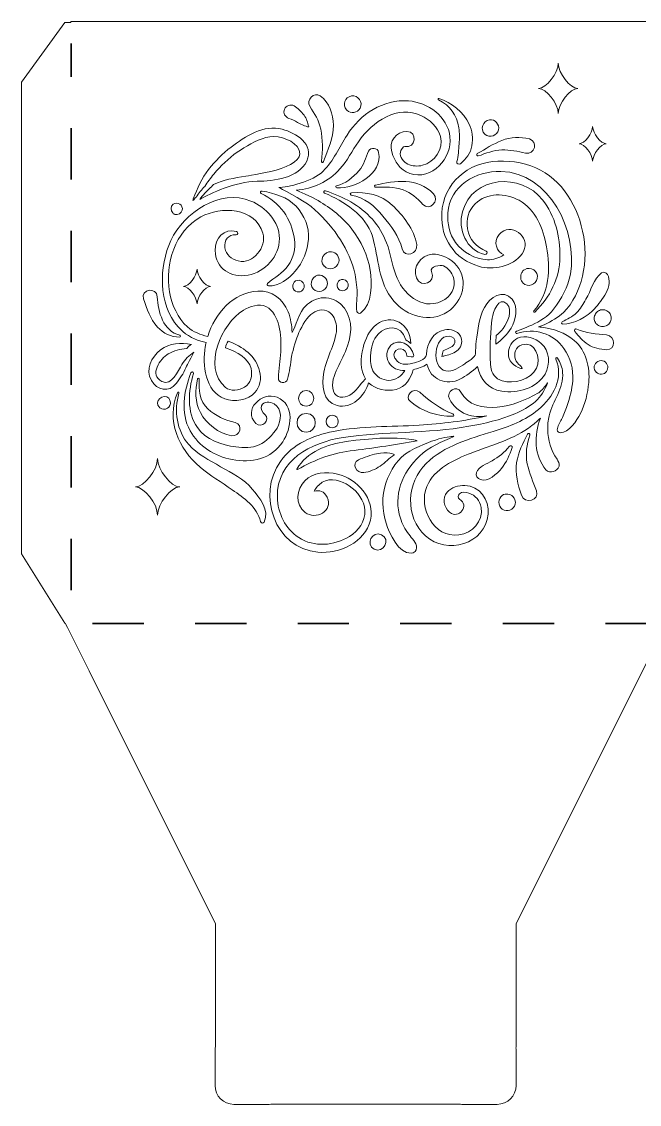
# Model space of a CAD drawing. Extents: x 5 to 989, y -719 to -284.
# Drawn here: x 5 to 253.4, y -718.9 to -283.7 of the extents above; entities that cross this region are included whole.
import ezdxf

# ---------------------------------------------------------------- set-up
doc = ezdxf.new("R2010")
doc.units = 0
doc.header["$MEASUREMENT"] = 0
doc.linetypes.add('AI-Linetype-3', pattern=[41.240002, 20.620001, -20.620001])
doc.linetypes.add('AI-Linetype-4', pattern=[41.240002, 20.620001, -20.620001])
doc.layers.add('Layer 1', color=7, linetype='Continuous')

# ---------------------------------------------------------------- blocks, each defined once
blk = doc.blocks.new('block 2')
at = {"layer": 'Layer 1', "lineweight": 0}
for points, knots in [([(512.96, -283.73), (512.96, -283.73), (262.96, -283.73), (262.96, -283.73), (262.96, -283.73), (256.65, -283.73), (256.65, -283.73), (256.65, -283.73), (24.77, -283.73), (24.77, -283.73), (24.77, -283.73), (24.77, -284.11), (24.77, -284.11), (24.77, -284.11), (23.41, -284.11), (23.41, -284.11), (23.41, -284.11), (22.41, -284.11), (22.41, -284.11), (22.41, -284.11), (5, -308.1), (5, -308.1), (5, -308.1), (5, -497.57), (5, -497.57), (5, -497.57), (22.41, -525.5), (22.41, -525.5), (22.41, -525.5), (22.55, -525.5), (22.55, -525.5), (22.55, -525.5), (23.41, -527.22), (23.41, -527.22), (23.41, -527.22), (32.09, -544.58), (32.09, -544.58), (32.09, -544.58), (82.99, -646.36), (82.99, -646.36), (82.99, -646.36), (82.99, -694.64), (82.99, -694.64), (82.99, -694.85), (83, -695.05), (83, -695.26), (82.86, -695.84), (82.78, -696.44), (82.78, -697.07), (82.78, -697.07), (82.78, -711.27), (82.78, -711.27), (82.78, -715.47), (86.18, -718.87), (90.38, -718.87), (90.38, -718.87), (104.58, -718.87), (104.58, -718.87), (105, -718.87), (105.4, -718.83), (105.8, -718.76), (106.25, -718.79), (106.7, -718.8), (107.16, -718.8), (107.16, -718.8), (179.67, -718.8), (179.67, -718.8), (180.08, -718.8), (180.48, -718.79), (180.88, -718.77), (181.26, -718.83), (181.64, -718.87), (182.03, -718.87), (182.03, -718.87), (196.23, -718.87), (196.23, -718.87), (200.43, -718.87), (203.84, -715.47), (203.84, -711.27), (203.84, -711.27), (203.84, -697.07), (203.84, -697.07), (203.84, -696.78), (203.82, -696.49), (203.78, -696.21), (203.82, -695.71), (203.84, -695.2), (203.84, -694.7), (203.84, -694.7), (203.84, -646.36), (203.84, -646.36), (203.84, -646.36), (254.72, -544.58), (254.72, -544.58), (254.72, -544.58), (256.65, -540.7), (256.65, -540.7), (256.65, -540.7), (264.28, -525.45), (264.28, -525.45), (264.28, -525.45), (264.28, -646.36), (264.28, -646.36), (264.28, -646.36), (360.97, -646.36), (360.98, -646.36), (361.25, -646.36), (361.52, -646.35), (361.78, -646.34), (362.27, -646.44), (362.78, -646.49), (363.3, -646.49), (363.3, -646.49), (377.5, -646.49), (377.5, -646.49), (381.7, -646.49), (385.1, -643.09), (385.1, -638.88), (385.1, -638.88), (385.1, -624.69), (385.1, -624.69), (385.1, -624.36), (385.08, -624.04), (385.04, -623.73), (385.07, -623.2), (385.09, -622.67), (385.09, -622.13), (385.09, -622.13), (385.09, -585.88), (385.09, -585.88), (385.09, -585.88), (505.63, -525.61), (505.63, -525.61), (505.63, -525.61), (505.63, -718.8), (505.63, -718.8), (505.63, -718.8), (541.89, -718.8), (541.89, -718.8), (542.79, -718.81), (543.68, -718.75), (544.56, -718.66), (544.56, -718.66), (558.34, -718.66), (558.34, -718.66), (562.54, -718.66), (565.95, -715.25), (565.95, -711.05), (565.95, -711.05), (565.95, -697.37), (565.95, -697.37), (566.05, -696.49), (566.1, -695.6), (566.11, -694.7), (566.11, -694.7), (566.11, -646.36), (566.11, -646.36), (566.11, -646.36), (686.96, -646.36), (686.96, -646.36), (686.96, -646.36), (686.96, -694.64), (686.96, -694.64), (686.96, -694.84), (686.97, -695.03), (686.97, -695.23), (686.86, -695.76), (686.79, -696.3), (686.79, -696.86), (686.79, -696.86), (686.79, -711.05), (686.79, -711.05), (686.79, -715.25), (690.2, -718.66), (694.4, -718.66), (694.4, -718.66), (708.49, -718.66), (708.49, -718.66), (709.36, -718.75), (710.23, -718.8), (711.12, -718.8), (711.12, -718.8), (747.42, -718.8), (747.42, -718.8), (747.42, -718.8), (747.42, -525.45), (747.42, -525.45), (747.42, -525.45), (868.24, -585.86), (868.24, -585.86), (868.24, -585.87), (868.25, -622.19), (868.24, -622.19), (868.24, -622.6), (868.25, -623), (868.27, -623.39), (868.22, -623.75), (868.19, -624.11), (868.19, -624.48), (868.19, -624.48), (868.19, -638.67), (868.19, -638.67), (868.19, -642.87), (871.59, -646.28), (875.79, -646.28), (875.79, -646.28), (889.99, -646.28), (889.99, -646.28), (890.1, -646.28), (890.2, -646.27), (890.3, -646.26), (891, -646.32), (891.7, -646.36), (892.41, -646.36), (892.41, -646.36), (989.09, -646.36), (989.09, -646.36), (989.09, -646.36), (989.09, -283.73), (989.09, -283.73), (989.09, -283.73), (512.96, -283.73), (512.96, -283.73)], [0, 0, 0, 0, 1, 1, 1, 2, 2, 2, 3, 3, 3, 4, 4, 4, 5, 5, 5, 6, 6, 6, 7, 7, 7, 8, 8, 8, 9, 9, 9, 10, 10, 10, 11, 11, 11, 12, 12, 12, 13, 13, 13, 14, 14, 14, 15, 15, 15, 16, 16, 16, 17, 17, 17, 18, 18, 18, 19, 19, 19, 20, 20, 20, 21, 21, 21, 22, 22, 22, 23, 23, 23, 24, 24, 24, 25, 25, 25, 26, 26, 26, 27, 27, 27, 28, 28, 28, 29, 29, 29, 30, 30, 30, 31, 31, 31, 32, 32, 32, 33, 33, 33, 34, 34, 34, 35, 35, 35, 36, 36, 36, 37, 37, 37, 38, 38, 38, 39, 39, 39, 40, 40, 40, 41, 41, 41, 42, 42, 42, 43, 43, 43, 44, 44, 44, 45, 45, 45, 46, 46, 46, 47, 47, 47, 48, 48, 48, 49, 49, 49, 50, 50, 50, 51, 51, 51, 52, 52, 52, 53, 53, 53, 54, 54, 54, 55, 55, 55, 56, 56, 56, 57, 57, 57, 58, 58, 58, 59, 59, 59, 60, 60, 60, 61, 61, 61, 62, 62, 62, 63, 63, 63, 64, 64, 64, 65, 65, 65, 66, 66, 66, 67, 67, 67, 68, 68, 68, 69, 69, 69, 70, 70, 70, 71, 71, 71, 72, 72, 72, 73, 73, 73, 74, 74, 74, 74]), ([(220.78, -300.45), (220.78, -304.5), (225.55, -310.57), (228.73, -310.57), (225.55, -310.57), (220.78, -316.64), (220.78, -320.69), (220.78, -316.64), (216.01, -310.57), (212.83, -310.57), (216.01, -310.57), (220.78, -304.5), (220.78, -300.45)], [0, 0, 0, 0, 1, 1, 1, 2, 2, 2, 3, 3, 3, 4, 4, 4, 4]), ([(125.09, -313.56), (128.8, -316.23), (130.25, -320.93), (130.36, -325.36), (130.48, -330.59), (128.01, -335.18), (126.4, -340), (126.22, -340.56), (125.46, -340.32), (125.54, -339.76), (126.18, -335.55), (126.09, -331.12), (125.28, -326.94), (124.56, -323.28), (122.81, -320.83), (120.89, -317.76), (119.34, -315.27), (122.55, -311.73), (125.09, -313.56)], [0, 0, 0, 0, 1, 1, 1, 2, 2, 2, 3, 3, 3, 4, 4, 4, 5, 5, 5, 6, 6, 6, 6]), ([(137.59, -313.6), (140.33, -313.13), (142.45, -316.06), (141.12, -318.51), (140.06, -320.45), (137.35, -320.85), (135.78, -319.29), (135.74, -319.25), (135.7, -319.22), (135.67, -319.18), (133.92, -317.26), (135.03, -314.03), (137.59, -313.6)], [0, 0, 0, 0, 1, 1, 1, 2, 2, 2, 3, 3, 3, 4, 4, 4, 4]), ([(160.54, -315.57), (168.45, -316.2), (176.32, -321.79), (177.25, -330.04), (178.2, -338.45), (170, -347.85), (161.1, -344.71), (156.91, -343.23), (155.06, -340.04), (153.83, -336.03), (152.57, -331.95), (155.62, -327.89), (159.91, -327.86), (164.35, -327.82), (163.52, -334.86), (159.1, -333.88), (158.3, -333.71), (157.46, -335.53), (157.31, -336.12), (156.8, -338.18), (158.63, -340.17), (160.34, -340.99), (162.11, -341.85), (164.29, -341.93), (166.19, -341.47), (171.1, -340.27), (174.72, -334.81), (173.43, -329.82), (172.46, -326.08), (168.98, -323), (165.57, -321.43), (161.02, -319.34), (156.18, -319.82), (151.74, -321.96), (147.1, -324.2), (143.34, -327.75), (140.46, -331.98), (137.97, -335.63), (135.91, -339.57), (132.99, -342.91), (128.51, -348.05), (122.08, -350.97), (115.42, -351.48), (115.82, -351.63), (121.83, -354.17), (124.26, -355.64), (129.3, -358.7), (134.23, -362.4), (137.81, -367.13), (141.4, -371.87), (144.26, -377.65), (145.13, -383.58), (145.89, -388.81), (146.22, -397.39), (141.31, -400.85), (140.81, -401.2), (139.91, -400.87), (139.82, -400.24), (139.4, -397.48), (140.06, -394.47), (139.89, -391.63), (139.71, -388.75), (139.32, -386.03), (138.57, -383.24), (137.26, -378.4), (135.04, -374.04), (132.2, -369.91), (129.12, -365.43), (125.58, -361.52), (121.38, -357.99), (118.28, -355.39), (108.02, -350.27), (108.47, -350.32), (111.6, -350.6), (122.25, -347.84), (126.2, -343.87), (130.43, -339.61), (132.71, -334.31), (135.86, -329.29), (141.06, -321.01), (150.46, -314.76), (160.54, -315.57)], [0, 0, 0, 0, 1, 1, 1, 2, 2, 2, 3, 3, 3, 4, 4, 4, 5, 5, 5, 6, 6, 6, 7, 7, 7, 8, 8, 8, 9, 9, 9, 10, 10, 10, 11, 11, 11, 12, 12, 12, 13, 13, 13, 14, 14, 14, 15, 15, 15, 16, 16, 16, 17, 17, 17, 18, 18, 18, 19, 19, 19, 20, 20, 20, 21, 21, 21, 22, 22, 22, 23, 23, 23, 24, 24, 24, 25, 25, 25, 26, 26, 26, 27, 27, 27, 27]), ([(110.7, -318.91), (111.32, -317.45), (113.18, -316.74), (114.58, -317.61), (116.1, -318.55), (117.43, -319.86), (118.55, -321.26), (119.66, -322.65), (119.89, -324.28), (120.47, -325.89), (120.67, -326.44), (117.15, -324.95), (116, -324.23), (114.85, -323.52), (113.74, -323.06), (112.47, -322.6), (110.94, -322.03), (110.03, -320.5), (110.7, -318.91)], [0, 0, 0, 0, 1, 1, 1, 2, 2, 2, 3, 3, 3, 4, 4, 4, 5, 5, 5, 6, 6, 6, 6]), ([(172.8, -314.61), (177.69, -316.2), (182.82, -320.13), (185.01, -324.87), (186.24, -327.56), (186.53, -330.68), (186.07, -333.59), (185.55, -336.87), (183.78, -338.69), (181.44, -340.82), (180.84, -341.37), (179.76, -340.84), (180.01, -340), (180.69, -337.78), (180.65, -335.19), (180.92, -332.89), (181.18, -330.72), (181.13, -328.63), (180.8, -326.46), (179.98, -321.18), (177.42, -317.55), (172.57, -315.16), (172.27, -315.01), (172.48, -314.51), (172.8, -314.61)], [0, 0, 0, 0, 1, 1, 1, 2, 2, 2, 3, 3, 3, 4, 4, 4, 5, 5, 5, 6, 6, 6, 7, 7, 7, 8, 8, 8, 8]), ([(73.97, -354.91), (75.81, -350.69), (77.35, -346.75), (80.21, -343.09), (82.84, -339.75), (85.83, -336.74), (89.2, -334.14), (94.78, -329.84), (102.49, -324.89), (109.81, -326.96), (115.25, -328.5), (122.83, -333), (119.66, -339.75), (116.41, -346.66), (106.37, -347.79), (99.72, -347.9), (90.73, -348.05), (81.17, -352.68), (76.6, -355.16), (77.29, -354.32), (77.99, -353.48), (78.68, -352.64), (79.82, -351.46), (81.01, -350.32), (82.21, -349.21), (86.14, -347.31), (90.42, -346.55), (95.21, -345.78), (99.18, -345.15), (122.23, -342.13), (115.76, -333.97), (113.12, -330.62), (107.11, -329.19), (103.21, -330.28), (99.11, -331.44), (95.13, -333.8), (91.68, -336.24), (88.2, -338.7), (85.03, -341.66), (82.34, -344.96), (80.87, -346.75), (79.75, -348.23), (78.65, -349.93), (77.38, -351.27), (76.22, -352.73), (75.13, -354.23), (74.71, -354.69), (74.3, -355.16), (73.89, -355.63), (73.9, -355.31), (73.93, -355.01), (73.97, -354.91)], [0, 0, 0, 0, 1, 1, 1, 2, 2, 2, 3, 3, 3, 4, 4, 4, 5, 5, 5, 6, 6, 6, 7, 7, 7, 8, 8, 8, 9, 9, 9, 10, 10, 10, 11, 11, 11, 12, 12, 12, 13, 13, 13, 14, 14, 14, 15, 15, 15, 16, 16, 16, 17, 17, 17, 17]), ([(193.11, -323.2), (195.33, -322.82), (197.26, -325.02), (196.8, -327.19), (196.3, -329.59), (193.23, -330.65), (191.34, -329.05), (191.28, -329), (191.21, -328.94), (191.15, -328.88), (189.24, -326.98), (190.49, -323.65), (193.11, -323.2)], [0, 0, 0, 0, 1, 1, 1, 2, 2, 2, 3, 3, 3, 4, 4, 4, 4]), ([(234.62, -325.84), (234.62, -328.63), (237.9, -332.81), (240.1, -332.81), (237.9, -332.81), (234.62, -336.99), (234.62, -339.78), (234.62, -336.99), (231.33, -332.81), (229.14, -332.81), (231.33, -332.81), (234.62, -328.63), (234.62, -325.84)], [0, 0, 0, 0, 1, 1, 1, 2, 2, 2, 3, 3, 3, 4, 4, 4, 4]), ([(188.23, -336.76), (191.57, -334.92), (194.47, -332.86), (198.09, -331.49), (201.74, -330.09), (205.41, -329.95), (209.2, -330.89), (212.89, -331.81), (211.31, -337.36), (207.64, -336.55), (204.57, -335.87), (201.28, -335.23), (198.11, -335.28), (194.94, -335.34), (191.62, -336.7), (188.64, -337.72), (188.06, -337.92), (187.72, -337.04), (188.23, -336.76)], [0, 0, 0, 0, 1, 1, 1, 2, 2, 2, 3, 3, 3, 4, 4, 4, 5, 5, 5, 6, 6, 6, 6]), ([(131.76, -350.57), (131.28, -350.55), (131.13, -349.79), (131.64, -349.7), (134.97, -349.06), (138.4, -346.18), (140.63, -343.72), (142.82, -341.3), (143.16, -338.49), (144.54, -335.73), (145.36, -334.09), (148.24, -334.42), (148.57, -336.26), (150.14, -345.03), (139.11, -350.9), (131.76, -350.57)], [0, 0, 0, 0, 1, 1, 1, 2, 2, 2, 3, 3, 3, 4, 4, 4, 5, 5, 5, 5]), ([(233.06, -428.77), (232.67, -433.07), (231.66, -437.41), (229.68, -441.24), (228.17, -444.17), (225.26, -448.96), (221.55, -448.98), (220.94, -448.98), (220.36, -448.44), (220.39, -447.82), (220.45, -446.22), (221.43, -444.99), (222.11, -443.56), (222.98, -441.76), (223.78, -439.95), (224.39, -438.04), (225.43, -434.78), (226.38, -431.47), (226.6, -428.04), (226.91, -423.29), (225.77, -418.96), (223.08, -415.06), (218.92, -409), (211.06, -406.72), (204.17, -409.02), (203.79, -409.14), (203.47, -408.61), (203.77, -408.34), (204.59, -407.62), (214.82, -404.91), (218.88, -399.34), (222.08, -394.94), (224.68, -390.62), (225.65, -385.22), (228.74, -367.92), (217.31, -344.37), (197.68, -343.91), (187.56, -343.67), (177.16, -349.71), (176.39, -360.63), (176.09, -364.86), (177.1, -369.1), (179.42, -372.49), (182.42, -376.49), (187.21, -379.22), (192.3, -379.4), (194.65, -379.48), (196.89, -378.77), (198.85, -377.51), (196.23, -376.21), (194.39, -372.26), (197, -369.25), (201.51, -364.04), (209.93, -370.04), (206.82, -376.05), (203.92, -381.65), (195.68, -383.6), (189.97, -382.38), (186.98, -381.74), (180.57, -378.96), (178.5, -375.29), (175.7, -371.96), (174.1, -367.7), (173.91, -363.01), (173.41, -350.65), (182.37, -341.31), (194.36, -340), (200.12, -339.37), (206.42, -340.1), (211.74, -342.45), (217.16, -344.84), (221.25, -348.54), (224.55, -353.45), (231.17, -363.29), (233.35, -376.73), (229.98, -388.13), (228.47, -393.26), (225.62, -398.65), (221.28, -401.93), (218.74, -403.85), (215.89, -405.31), (212.9, -406.44), (213.28, -406.47), (213.65, -406.5), (214, -406.54), (218.5, -407), (223.81, -408.84), (227.24, -411.85), (231.99, -416.03), (233.61, -422.66), (233.06, -428.77)], [0, 0, 0, 0, 1, 1, 1, 2, 2, 2, 3, 3, 3, 4, 4, 4, 5, 5, 5, 6, 6, 6, 7, 7, 7, 8, 8, 8, 9, 9, 9, 10, 10, 10, 11, 11, 11, 12, 12, 12, 13, 13, 13, 14, 14, 14, 15, 15, 15, 16, 16, 16, 17, 17, 17, 18, 18, 18, 19, 19, 19, 20, 20, 20, 21, 21, 21, 22, 22, 22, 23, 23, 23, 24, 24, 24, 25, 25, 25, 26, 26, 26, 27, 27, 27, 28, 28, 28, 29, 29, 29, 30, 30, 30, 30]), ([(158.44, -351.33), (154.84, -349.98), (151, -350.21), (147.23, -350.24), (146.81, -350.24), (146.72, -349.59), (147.13, -349.49), (155.23, -347.49), (164.26, -346.31), (170.58, -352.9), (173.28, -355.72), (168.88, -360.06), (166.32, -357.17), (164.16, -354.73), (161.52, -352.48), (158.44, -351.33)], [0, 0, 0, 0, 1, 1, 1, 2, 2, 2, 3, 3, 3, 4, 4, 4, 5, 5, 5, 5]), ([(184.3, -367), (185.03, -371.46), (187.86, -374.14), (191.83, -375.99), (192.62, -376.35), (192.04, -377.49), (191.27, -377.32), (183.73, -375.62), (180.38, -367.07), (182.26, -360.14), (186.22, -345.55), (205.85, -344.38), (214.48, -355.32), (219.53, -361.73), (221.64, -370.18), (221.49, -378.25), (221.32, -386.96), (217.49, -394.45), (211.36, -400.45), (211.07, -400.73), (210.65, -400.31), (210.92, -400.01), (217.13, -393.18), (217.79, -382.87), (216.11, -374.2), (214.72, -367.07), (211.76, -359.15), (205.01, -355.52), (199.61, -352.61), (191.96, -352.28), (187.4, -356.94), (184.62, -359.78), (183.66, -363.1), (184.3, -367)], [0, 0, 0, 0, 1, 1, 1, 2, 2, 2, 3, 3, 3, 4, 4, 4, 5, 5, 5, 6, 6, 6, 7, 7, 7, 8, 8, 8, 9, 9, 9, 10, 10, 10, 11, 11, 11, 11]), ([(65.05, -371.62), (70.16, -360.52), (84.86, -350.6), (97.22, -355.82), (103.2, -358.34), (108.63, -364.08), (108.66, -370.89), (108.69, -378.09), (102.99, -384.29), (96.03, -385.59), (89.24, -386.86), (82.96, -382.94), (82.81, -375.74), (82.72, -370.76), (86.31, -366.63), (91.4, -368.04), (92.13, -368.24), (92, -369.44), (91.21, -369.39), (87.97, -369.17), (86.33, -371.65), (86.75, -374.62), (87.16, -377.48), (89.35, -379.22), (92.12, -379.9), (98.09, -381.37), (103.61, -374.31), (102.01, -368.8), (98.98, -358.37), (85.07, -357.77), (77.12, -362.19), (66.54, -368.07), (62.64, -380.96), (64.52, -392.38), (65.38, -397.57), (67.73, -402.83), (71.69, -406.39), (74.11, -408.55), (76.9, -409.52), (79.81, -410.21), (82.68, -401.11), (90.08, -392.46), (100.01, -392), (105.7, -391.74), (110.09, -395.19), (112.17, -400.32), (113.25, -403), (113.63, -405.85), (113.74, -408.72), (114.22, -408.77), (116.04, -401.89), (118.41, -398.91), (122.1, -394.26), (128.65, -393.13), (133.22, -397.18), (137.98, -401.4), (138.08, -408.35), (136.1, -413.97), (135.01, -417.06), (133.51, -420.06), (132.03, -422.99), (130.69, -425.66), (129.41, -429.22), (130.37, -432.21), (131.32, -435.16), (134.64, -435.08), (136.95, -433.81), (139.71, -432.29), (140.89, -429.65), (143.05, -427.52), (143.13, -427.44), (143.23, -427.38), (143.32, -427.33), (140.93, -423.64), (141.26, -418.99), (142.29, -414.84), (143.17, -411.31), (144.78, -407.67), (147.74, -405.42), (153.66, -400.92), (161.36, -405.07), (161.51, -413.12), (160.88, -412.53), (160.2, -412.09), (159.46, -411.65), (157.41, -405.07), (151.5, -406.04), (148.46, -409.21), (146.24, -411.53), (145.47, -414.88), (145.32, -418.08), (145.22, -420.1), (145.34, -422.21), (146.28, -424.01), (147.48, -426.34), (150.05, -427.9), (152.68, -427.89), (155.3, -427.87), (157.86, -426.29), (159.04, -423.95), (156.53, -424.14), (153.89, -422.92), (152.62, -420.75), (151.34, -418.58), (151.64, -415.53), (153.49, -413.81), (156.57, -410.97), (161.65, -413.12), (162.68, -417.94), (162.94, -419.2), (160.62, -418.11), (159.87, -418.15), (159.96, -416.74), (158.85, -415.33), (157.45, -415.19), (156.05, -415.05), (154.64, -416.29), (154.7, -417.7), (154.73, -418.28), (154.97, -418.83), (155.29, -419.31), (156.93, -421.79), (159.72, -421.7), (162.25, -420.99), (163.97, -420.51), (167.58, -419.78), (167.76, -417.49), (168.09, -413.02), (170.43, -408.39), (175.13, -407.61), (177.52, -407.21), (180.15, -407.83), (181.44, -410.08), (182.46, -411.88), (181.97, -414.13), (180.54, -415.56), (179.2, -416.89), (177.21, -417.52), (175.43, -417.97), (174.98, -418.09), (174.49, -418.19), (173.99, -418.29), (174.09, -417.51), (174.29, -416.73), (174.47, -415.98), (175.52, -415.58), (176.58, -415.17), (177.57, -414.59), (178.27, -414.18), (178.99, -413.64), (179.24, -412.82), (179.71, -411.33), (178.28, -410.25), (176.91, -410.16), (170.74, -409.76), (169.52, -422.89), (175.62, -424.11), (178.3, -424.65), (181.14, -422.67), (183.2, -421.19), (184.06, -420.57), (187.59, -418.52), (187.55, -417.3), (187.49, -415.59), (187.61, -413.83), (187.84, -412.2), (188.45, -407.72), (188.91, -402.59), (191.07, -398.55), (193.17, -394.64), (198.65, -390.8), (202.2, -395.31), (204.88, -398.7), (203.85, -403.52), (201.79, -406.94), (200.3, -409.41), (198.14, -411.67), (195.65, -413.38), (195.71, -412.22), (195.77, -411.06), (195.83, -409.9), (196.84, -409.02), (197.8, -408.09), (198.61, -407), (200.35, -404.67), (202.73, -399.73), (200.14, -397.12), (196.82, -393.79), (194.52, -400.72), (194.24, -402.87), (193.56, -408.09), (193.18, -413.39), (193.43, -418.66), (193.54, -421.07), (193.45, -423.89), (194.97, -425.93), (195.76, -426.99), (196.97, -427.7), (198.24, -428.08), (202.87, -429.45), (209.86, -427.69), (212.07, -423.04), (213.97, -419.05), (211.53, -411.7), (206.1, -413.65), (203.64, -414.53), (202.79, -417.17), (203.57, -419.52), (203.93, -420.61), (204.63, -421.13), (205.46, -421.86), (205.74, -422.1), (206.96, -423.5), (205.76, -423.09), (202.83, -422.07), (200.65, -420.25), (200.72, -416.96), (200.77, -414.48), (202.19, -412.05), (204.46, -410.98), (207.61, -409.49), (211.45, -410.93), (213.95, -413.05), (217.4, -415.98), (217.67, -421.58), (215.49, -425.34), (212.15, -431.08), (204.36, -433.22), (198.12, -432.25), (192.48, -431.36), (189.55, -427.63), (188.31, -422.32), (186.21, -424.41), (183.63, -426.13), (181.42, -427.31), (175.93, -430.25), (169.33, -427.59), (168, -421.38), (166.35, -422.5), (164.33, -423.22), (162.39, -423.63), (161.68, -427.22), (159.29, -430.54), (155.61, -431.51), (151.94, -432.48), (147.29, -431.57), (144.54, -428.85), (142.99, -434.14), (137.74, -439.52), (131.84, -438.04), (125.94, -436.57), (125.54, -429.55), (126.5, -424.65), (127.15, -421.4), (128.39, -418.42), (129.56, -415.34), (130.68, -412.41), (131.93, -409.11), (131.57, -405.92), (131.33, -403.85), (130.32, -401.57), (128.56, -400.37), (126.24, -398.77), (123.31, -399.82), (121.32, -401.48), (118.97, -403.44), (117.21, -407), (116.08, -409.81), (115.2, -411.99), (113.61, -417.6), (113.5, -418.18), (113.21, -421.31), (112.7, -424.42), (111.9, -427.45), (111.37, -429.45), (108.05, -429.08), (108.23, -426.95), (108.81, -420.05), (110.17, -412.69), (108.46, -405.84), (107.77, -403.06), (106.16, -399.59), (103.43, -398.28), (100.45, -396.86), (96.79, -398.14), (94.17, -399.72), (85.36, -405.03), (77.57, -422.54), (86.92, -430.72), (88.87, -432.43), (92.68, -431.95), (94.68, -430.64), (97.11, -429.05), (97.95, -425.93), (97.28, -423.19), (96.24, -418.87), (91.48, -416.53), (87.7, -415.04), (87.45, -414.94), (87.19, -414.85), (86.93, -414.76), (87.12, -413.82), (87.45, -412.92), (88.01, -412.17), (93.6, -414.04), (99.74, -418.45), (100.6, -424.25), (101.83, -427.09), (100.63, -430.67), (98.82, -432.82), (96.33, -435.77), (90.41, -436.75), (86.66, -435.34), (78.77, -432.35), (77.7, -421.58), (78.82, -414.42), (78.9, -413.86), (79.01, -413.29), (79.14, -412.73), (78.45, -412.56), (77.77, -412.38), (77.09, -412.18), (73.53, -411.11), (70.38, -409.15), (67.91, -406.36), (59.85, -397.26), (60.21, -382.13), (65.05, -371.62)], [0, 0, 0, 0, 1, 1, 1, 2, 2, 2, 3, 3, 3, 4, 4, 4, 5, 5, 5, 6, 6, 6, 7, 7, 7, 8, 8, 8, 9, 9, 9, 10, 10, 10, 11, 11, 11, 12, 12, 12, 13, 13, 13, 14, 14, 14, 15, 15, 15, 16, 16, 16, 17, 17, 17, 18, 18, 18, 19, 19, 19, 20, 20, 20, 21, 21, 21, 22, 22, 22, 23, 23, 23, 24, 24, 24, 25, 25, 25, 26, 26, 26, 27, 27, 27, 28, 28, 28, 29, 29, 29, 30, 30, 30, 31, 31, 31, 32, 32, 32, 33, 33, 33, 34, 34, 34, 35, 35, 35, 36, 36, 36, 37, 37, 37, 38, 38, 38, 39, 39, 39, 40, 40, 40, 41, 41, 41, 42, 42, 42, 43, 43, 43, 44, 44, 44, 45, 45, 45, 46, 46, 46, 47, 47, 47, 48, 48, 48, 49, 49, 49, 50, 50, 50, 51, 51, 51, 52, 52, 52, 53, 53, 53, 54, 54, 54, 55, 55, 55, 56, 56, 56, 57, 57, 57, 58, 58, 58, 59, 59, 59, 60, 60, 60, 61, 61, 61, 62, 62, 62, 63, 63, 63, 64, 64, 64, 65, 65, 65, 66, 66, 66, 67, 67, 67, 68, 68, 68, 69, 69, 69, 70, 70, 70, 71, 71, 71, 72, 72, 72, 73, 73, 73, 74, 74, 74, 75, 75, 75, 76, 76, 76, 77, 77, 77, 78, 78, 78, 79, 79, 79, 80, 80, 80, 81, 81, 81, 82, 82, 82, 83, 83, 83, 84, 84, 84, 85, 85, 85, 86, 86, 86, 87, 87, 87, 88, 88, 88, 89, 89, 89, 90, 90, 90, 91, 91, 91, 92, 92, 92, 93, 93, 93, 94, 94, 94, 95, 95, 95, 96, 96, 96, 97, 97, 97, 98, 98, 98, 99, 99, 99, 100, 100, 100, 101, 101, 101, 102, 102, 102, 103, 103, 103, 104, 104, 104, 105, 105, 105, 106, 106, 106, 107, 107, 107, 108, 108, 108, 109, 109, 109, 109]), ([(115.05, -384.02), (112.59, -386.98), (108.3, -390.23), (104.27, -389.93), (103.83, -389.89), (103.48, -389.32), (103.87, -388.98), (106.76, -386.51), (109.89, -384.99), (112.14, -381.78), (114.42, -378.55), (115.25, -375.09), (114.7, -371.17), (113.54, -362.95), (108.93, -356.3), (101.3, -352.83), (100.69, -352.55), (101.16, -351.72), (101.73, -351.82), (106.7, -352.72), (111.78, -354.18), (115.37, -357.95), (118.66, -361.4), (120.76, -366.39), (120.37, -371.2), (119.99, -375.85), (118.05, -380.43), (115.05, -384.02)], [0, 0, 0, 0, 1, 1, 1, 2, 2, 2, 3, 3, 3, 4, 4, 4, 5, 5, 5, 6, 6, 6, 7, 7, 7, 8, 8, 8, 9, 9, 9, 9]), ([(146.03, -363.17), (148.5, -365.97), (150.45, -369.18), (151.78, -372.67), (153.36, -376.83), (153.95, -381.31), (155.45, -385.51), (158.06, -392.85), (165.61, -399.86), (173.87, -396.13), (177.47, -394.5), (179.98, -390.42), (178.65, -386.53), (178.02, -384.65), (176.51, -382.64), (174.62, -381.85), (173.65, -381.45), (168.84, -381.94), (169.83, -384.16), (171.78, -388.56), (165.54, -391.09), (163.8, -386.7), (162.01, -382.18), (165.46, -377.77), (170.03, -377.24), (173.59, -376.83), (177.79, -379.06), (179.97, -381.82), (184.82, -387.97), (182.46, -396.16), (176.31, -400.31), (169.32, -405.02), (159.9, -402.19), (154.69, -396.09), (148.21, -388.51), (148.74, -379.01), (146.05, -369.98), (143.51, -361.46), (134.48, -355.87), (126.78, -352.61), (126.26, -352.38), (126.64, -351.51), (127.17, -351.69), (134.22, -354.09), (141.01, -357.48), (146.03, -363.17)], [0, 0, 0, 0, 1, 1, 1, 2, 2, 2, 3, 3, 3, 4, 4, 4, 5, 5, 5, 6, 6, 6, 7, 7, 7, 8, 8, 8, 9, 9, 9, 10, 10, 10, 11, 11, 11, 12, 12, 12, 13, 13, 13, 14, 14, 14, 15, 15, 15, 15]), ([(157.97, -374.98), (156.76, -369.92), (153.51, -365.82), (150.26, -361.85), (146.99, -357.85), (142.72, -354.32), (137.49, -353.4), (136.95, -353.31), (137.13, -352.53), (137.62, -352.5), (143.77, -352.08), (149.32, -353.19), (154.01, -357.45), (158.37, -361.41), (162.95, -367.42), (163.89, -373.35), (164.49, -377.16), (158.9, -378.9), (157.97, -374.98)], [0, 0, 0, 0, 1, 1, 1, 2, 2, 2, 3, 3, 3, 4, 4, 4, 5, 5, 5, 6, 6, 6, 6]), ([(65.96, -357.13), (67.63, -355.87), (70.1, -357.46), (69.62, -359.5), (69.32, -360.76), (67.89, -361.59), (66.65, -361.18), (66.29, -361.07), (65.98, -360.86), (65.74, -360.6), (64.85, -359.65), (64.84, -357.98), (65.96, -357.13)], [0, 0, 0, 0, 1, 1, 1, 2, 2, 2, 3, 3, 3, 4, 4, 4, 4]), ([(126.73, -382.06), (126.7, -382.04), (126.67, -382.01), (126.65, -381.98), (124.52, -379.7), (126.51, -375.8), (129.6, -376.18), (131.59, -376.43), (132.98, -378.4), (132.55, -380.36), (131.98, -382.97), (128.62, -383.95), (126.73, -382.06)], [0, 0, 0, 0, 1, 1, 1, 2, 2, 2, 3, 3, 3, 4, 4, 4, 4]), ([(212.35, -386.91), (211.85, -389.51), (208.54, -390.69), (206.62, -388.77), (205.51, -387.66), (205.41, -385.87), (206.14, -384.57), (206.4, -384.11), (206.75, -383.72), (207.2, -383.43), (209.68, -381.83), (212.89, -384.04), (212.35, -386.91)], [0, 0, 0, 0, 1, 1, 1, 2, 2, 2, 3, 3, 3, 4, 4, 4, 4]), ([(81, -390.14), (78.8, -390.14), (75.52, -394.32), (75.52, -397.11), (75.52, -394.32), (72.23, -390.14), (70.04, -390.14), (72.23, -390.14), (75.52, -385.96), (75.52, -383.17), (75.52, -385.96), (78.8, -390.14), (81, -390.14)], [0, 0, 0, 0, 1, 1, 1, 2, 2, 2, 3, 3, 3, 4, 4, 4, 4]), ([(127.89, -389.61), (127.36, -392.09), (124.16, -393.03), (122.35, -391.23), (122.33, -391.2), (122.3, -391.18), (122.28, -391.15), (120.26, -388.98), (122.15, -385.27), (125.09, -385.64), (126.98, -385.87), (128.3, -387.74), (127.89, -389.61)], [0, 0, 0, 0, 1, 1, 1, 2, 2, 2, 3, 3, 3, 4, 4, 4, 4]), ([(134.35, -387.33), (135.67, -387.49), (136.58, -388.79), (136.3, -390.08), (135.93, -391.81), (133.71, -392.46), (132.46, -391.21), (132.44, -391.19), (132.42, -391.17), (132.41, -391.16), (131, -389.65), (132.32, -387.07), (134.35, -387.33)], [0, 0, 0, 0, 1, 1, 1, 2, 2, 2, 3, 3, 3, 4, 4, 4, 4]), ([(240.55, -385.33), (243.17, -389.76), (238.23, -395.87), (235.37, -399.1), (232.49, -402.34), (226.98, -405.29), (222.58, -405.26), (222.14, -405.26), (221.97, -404.66), (222.36, -404.43), (224.37, -403.25), (226.38, -402.45), (228.09, -400.79), (229.71, -399.2), (230.81, -397.24), (231.94, -395.29), (233.91, -391.9), (234.96, -387.08), (238.19, -384.71), (238.94, -384.15), (240.11, -384.59), (240.55, -385.33)], [0, 0, 0, 0, 1, 1, 1, 2, 2, 2, 3, 3, 3, 4, 4, 4, 5, 5, 5, 6, 6, 6, 7, 7, 7, 7]), ([(59.56, -394.34), (59.73, -400.33), (62.02, -408.1), (68.59, -409.76), (69.01, -409.87), (68.92, -410.51), (68.49, -410.5), (65.01, -410.42), (62.06, -409.07), (59.64, -406.47), (56.54, -403.16), (55.51, -399.24), (54.03, -395.09), (52.7, -391.33), (59.43, -390.08), (59.56, -394.34)], [0, 0, 0, 0, 1, 1, 1, 2, 2, 2, 3, 3, 3, 4, 4, 4, 5, 5, 5, 5]), ([(118.61, -390.52), (118.22, -392.3), (115.93, -392.97), (114.64, -391.68), (114.62, -391.66), (114.6, -391.64), (114.59, -391.62), (113.14, -390.07), (114.49, -387.41), (116.6, -387.67), (117.95, -387.84), (118.9, -389.18), (118.61, -390.52)], [0, 0, 0, 0, 1, 1, 1, 2, 2, 2, 3, 3, 3, 4, 4, 4, 4]), ([(241.95, -403.77), (241.78, -404.34), (241.5, -404.84), (241.08, -405.26), (240.65, -405.68), (240.16, -405.97), (239.58, -406.13), (239.55, -406.15), (239.51, -406.16), (239.47, -406.18), (238.88, -406.34), (238.29, -406.34), (237.7, -406.18), (237.14, -406.02), (236.65, -405.74), (236.24, -405.32), (235.82, -404.91), (235.54, -404.42), (235.38, -403.86), (235.22, -403.27), (235.22, -402.68), (235.38, -402.09), (235.4, -402.05), (235.41, -402.01), (235.43, -401.97), (235.59, -401.4), (235.88, -400.9), (236.3, -400.48), (236.72, -400.06), (237.22, -399.77), (237.79, -399.61), (238.39, -399.45), (238.99, -399.45), (239.58, -399.61), (240.16, -399.77), (240.65, -400.06), (241.08, -400.48), (241.5, -400.9), (241.78, -401.4), (241.95, -401.97), (242.11, -402.57), (242.11, -403.17), (241.95, -403.77)], [0, 0, 0, 0, 1, 1, 1, 2, 2, 2, 3, 3, 3, 4, 4, 4, 5, 5, 5, 6, 6, 6, 7, 7, 7, 8, 8, 8, 9, 9, 9, 10, 10, 10, 11, 11, 11, 12, 12, 12, 13, 13, 13, 14, 14, 14, 14]), ([(240.18, -415.59), (237.64, -415.44), (234.91, -414.92), (232.78, -413.47), (230.6, -411.98), (229.12, -410.27), (227.45, -408.3), (226.98, -407.74), (227.56, -406.98), (228.22, -407.3), (231.72, -408.99), (236.35, -409.25), (240.18, -409.66), (243.89, -410.07), (244.04, -415.8), (240.18, -415.59)], [0, 0, 0, 0, 1, 1, 1, 2, 2, 2, 3, 3, 3, 4, 4, 4, 5, 5, 5, 5]), ([(57.18, -427.93), (54.62, -423.6), (57.21, -418.42), (60.87, -415.67), (64.5, -412.93), (69.03, -412.57), (73.32, -413.46), (72.6, -413.88), (71.97, -414.44), (71.38, -415.06), (68.79, -415.37), (66.25, -415.97), (63.96, -417.29), (60.77, -419.12), (56.05, -425.75), (61.42, -428.33), (65.43, -430.27), (67.95, -424.04), (69.47, -421.51), (70.09, -420.47), (70.8, -419.58), (71.6, -418.77), (72.4, -417.97), (73.29, -417.26), (74.28, -416.56), (73.24, -418.58), (71.74, -421.3), (71.07, -422.88), (70.11, -425.15), (68.63, -427.2), (67.16, -429.16), (64.24, -433), (59.48, -431.83), (57.18, -427.93)], [0, 0, 0, 0, 1, 1, 1, 2, 2, 2, 3, 3, 3, 4, 4, 4, 5, 5, 5, 6, 6, 6, 7, 7, 7, 8, 8, 8, 9, 9, 9, 10, 10, 10, 11, 11, 11, 11]), ([(221.1, -462.36), (220.62, -464.55), (217.32, -465.59), (215.83, -463.82), (211.08, -458.16), (210.95, -450.05), (213.6, -443.09), (212.47, -444.19), (211.32, -445.18), (210.21, -446.04), (202.93, -451.64), (194.23, -453.81), (185.83, -457.09), (179.14, -459.72), (170.87, -463.39), (167.94, -470.5), (164.4, -479.1), (170.65, -491.35), (180.83, -490), (186.24, -489.28), (190.72, -484.6), (189.76, -478.95), (189.3, -476.24), (187.49, -474.02), (184.84, -473.21), (183.63, -472.84), (181.93, -472.48), (181.03, -473.52), (180.56, -474.07), (180.32, -475.23), (181.12, -475.67), (185.25, -477.92), (180.88, -484.06), (177.09, -480.89), (174.73, -478.93), (174.06, -475.25), (176.11, -472.82), (177.66, -470.99), (180.82, -470.03), (183.16, -470.13), (189.23, -470.36), (193.14, -475.83), (192.63, -481.63), (191.57, -493.74), (175.93, -498.14), (167.44, -490.41), (158.91, -482.64), (159.79, -468.96), (167.71, -461.25), (174.92, -454.23), (185.2, -451.32), (194.56, -448.42), (200.99, -446.43), (207.62, -444.03), (212.83, -439.63), (218.74, -434.64), (223.16, -427.09), (219.79, -419.36), (219.58, -418.87), (220.21, -418.47), (220.51, -418.93), (221.65, -420.66), (222.37, -422.64), (222.55, -424.71), (223.14, -431.16), (218.47, -436.1), (217.12, -442.15), (216.7, -444.02), (216.5, -445.9), (216.54, -447.76), (216.61, -451.93), (217.82, -455.99), (220.29, -459.55), (220.86, -460.38), (221.32, -461.38), (221.1, -462.36)], [0, 0, 0, 0, 1, 1, 1, 2, 2, 2, 3, 3, 3, 4, 4, 4, 5, 5, 5, 6, 6, 6, 7, 7, 7, 8, 8, 8, 9, 9, 9, 10, 10, 10, 11, 11, 11, 12, 12, 12, 13, 13, 13, 14, 14, 14, 15, 15, 15, 16, 16, 16, 17, 17, 17, 18, 18, 18, 19, 19, 19, 20, 20, 20, 21, 21, 21, 22, 22, 22, 23, 23, 23, 24, 24, 24, 25, 25, 25, 25]), ([(239.35, -425.09), (237.92, -425.92), (236.01, -425.2), (235.43, -423.65), (234.68, -421.67), (236.3, -420.02), (237.99, -419.94), (238.82, -419.9), (239.66, -420.24), (240.25, -421.1), (241.14, -422.39), (240.68, -424.3), (239.35, -425.09)], [0, 0, 0, 0, 1, 1, 1, 2, 2, 2, 3, 3, 3, 4, 4, 4, 4]), ([(89.64, -459.72), (82.68, -458.44), (76.21, -454.42), (72.74, -448.13), (68.69, -440.76), (70.35, -432.39), (73, -424.88), (73.24, -424.21), (74.27, -424.48), (74.07, -425.17), (72.08, -432.08), (71.28, -440.67), (75.67, -446.89), (79.07, -451.71), (85.48, -454.03), (91.17, -454.62), (94.19, -454.94), (97.69, -455.13), (100.52, -453.84), (103.29, -452.57), (106.18, -449.66), (107.71, -447.05), (109.45, -444.07), (109.96, -439.46), (106.56, -437.37), (105.03, -436.44), (102.19, -436.15), (101.41, -438.17), (100.96, -439.33), (101.88, -440.83), (102.77, -441.61), (105.23, -443.74), (101.51, -447.54), (99.18, -445.2), (93.77, -439.79), (101.59, -432.25), (107.7, -434.69), (115.12, -437.64), (113.47, -447.34), (109.97, -452.59), (105.31, -459.61), (97.51, -461.17), (89.64, -459.72)], [0, 0, 0, 0, 1, 1, 1, 2, 2, 2, 3, 3, 3, 4, 4, 4, 5, 5, 5, 6, 6, 6, 7, 7, 7, 8, 8, 8, 9, 9, 9, 10, 10, 10, 11, 11, 11, 12, 12, 12, 13, 13, 13, 14, 14, 14, 14]), ([(79.88, -439.35), (83.02, -442.17), (86.8, -443.89), (90.83, -444.87), (94.32, -445.71), (92.78, -450.71), (89.38, -450.15), (84.29, -449.3), (79.23, -445.39), (76.86, -440.81), (74.69, -436.62), (74.67, -431.78), (75.74, -427.29), (75.83, -426.91), (76.47, -426.99), (76.43, -427.38), (76.06, -431.67), (76.48, -436.32), (79.88, -439.35)], [0, 0, 0, 0, 1, 1, 1, 2, 2, 2, 3, 3, 3, 4, 4, 4, 5, 5, 5, 6, 6, 6, 6]), ([(124.13, -496.98), (106.74, -495.46), (99.5, -473.86), (109.04, -460.45), (114, -453.48), (122.2, -450.01), (130.35, -448.42), (141.66, -446.22), (153.42, -446.6), (164.87, -445.89), (173.99, -445.32), (183.17, -444.26), (192.08, -442.16), (189.25, -442.53), (186.59, -442.68), (183.78, -441.53), (180.85, -440.32), (178.46, -438.14), (177.01, -435.33), (175.43, -432.25), (180.16, -429.54), (181.64, -432.63), (184.16, -437.9), (190.92, -439.2), (196.2, -438.73), (202.07, -438.21), (207.7, -435.8), (212.8, -432.97), (212.85, -432.94), (212.89, -432.93), (212.93, -432.93), (214.3, -431.76), (215.5, -430.44), (216.34, -428.95), (216.4, -428.84), (216.55, -428.93), (216.51, -429.04), (215.26, -431.79), (213.91, -434.41), (211.58, -436.4), (209.13, -438.49), (206.33, -440.03), (203.38, -441.3), (197.47, -443.84), (191.16, -445.22), (184.85, -446.37), (168.1, -449.4), (151.03, -448.3), (134.26, -450.87), (121.35, -452.84), (107.52, -459.93), (107.84, -474.88), (107.97, -481.22), (110.99, -487.59), (116.41, -491.08), (122.68, -495.13), (130.62, -494.4), (136.81, -490.59), (140.43, -488.35), (143.26, -484.67), (143.01, -480.23), (142.79, -476.09), (140.12, -472.5), (136.75, -470.26), (133.7, -468.22), (129.27, -466.78), (125.89, -468.87), (124.59, -469.67), (123.3, -471.03), (122.7, -472.46), (124.56, -471.84), (126.73, -472.41), (127.85, -474.82), (130.46, -480.46), (123.29, -484.2), (118.97, -480.95), (114.75, -477.79), (115.56, -471.7), (118.92, -468.24), (122.17, -464.88), (127.69, -464.54), (132.01, -465.55), (139.92, -467.4), (147.26, -475.58), (145.25, -484.07), (143.11, -493.08), (132.69, -497.73), (124.13, -496.98)], [0, 0, 0, 0, 1, 1, 1, 2, 2, 2, 3, 3, 3, 4, 4, 4, 5, 5, 5, 6, 6, 6, 7, 7, 7, 8, 8, 8, 9, 9, 9, 10, 10, 10, 11, 11, 11, 12, 12, 12, 13, 13, 13, 14, 14, 14, 15, 15, 15, 16, 16, 16, 17, 17, 17, 18, 18, 18, 19, 19, 19, 20, 20, 20, 21, 21, 21, 22, 22, 22, 23, 23, 23, 24, 24, 24, 25, 25, 25, 26, 26, 26, 27, 27, 27, 28, 28, 28, 29, 29, 29, 29]), ([(178.46, -441.41), (178.94, -441.6), (178.9, -442.34), (178.34, -442.34), (171.99, -442.35), (166.22, -440.42), (161.33, -436.43), (158.69, -434.29), (162.55, -430.28), (165.11, -432.65), (169.1, -436.33), (173.43, -439.42), (178.46, -441.41)], [0, 0, 0, 0, 1, 1, 1, 2, 2, 2, 3, 3, 3, 4, 4, 4, 4]), ([(60.57, -438.91), (57.62, -436.35), (62.23, -432.84), (64.17, -435.1), (64.43, -435.4), (64.63, -435.79), (64.77, -436.3), (65.43, -438.73), (62.45, -440.54), (60.57, -438.91)], [0, 0, 0, 0, 1, 1, 1, 2, 2, 2, 3, 3, 3, 3]), ([(102.54, -484.86), (102.23, -485.5), (101.16, -485.34), (101.01, -484.66), (99.74, -478.75), (94.32, -475.13), (89.72, -471.9), (85.4, -468.87), (80.8, -466.19), (76.76, -462.78), (67.95, -455.35), (63.15, -443.99), (67.63, -432.85), (67.78, -432.47), (68.38, -432.61), (68.26, -433.02), (66.16, -440.01), (67.35, -448.09), (72.2, -453.67), (75.66, -457.65), (80.52, -460), (85.01, -462.6), (89.43, -465.16), (94.47, -467.59), (97.77, -471.61), (100.61, -475.08), (104.86, -480.14), (102.54, -484.86)], [0, 0, 0, 0, 1, 1, 1, 2, 2, 2, 3, 3, 3, 4, 4, 4, 5, 5, 5, 6, 6, 6, 7, 7, 7, 8, 8, 8, 9, 9, 9, 9]), ([(119.42, -431.99), (123.5, -431.99), (123.49, -438.32), (119.42, -438.32), (115.34, -438.32), (115.35, -431.99), (119.42, -431.99)], [0, 0, 0, 0, 1, 1, 1, 2, 2, 2, 2]), ([(119.42, -441.15), (124.3, -441.15), (124.29, -448.72), (119.42, -448.72), (114.54, -448.72), (114.55, -441.15), (119.42, -441.15)], [0, 0, 0, 0, 1, 1, 1, 2, 2, 2, 2]), ([(129.9, -446.94), (126.68, -446.94), (126.68, -441.93), (129.9, -441.93), (133.13, -441.93), (133.12, -446.94), (129.9, -446.94)], [0, 0, 0, 0, 1, 1, 1, 2, 2, 2, 2]), ([(138.71, -456.03), (130.36, -456.97), (123.13, -459.58), (115.9, -463.78), (115.77, -463.86), (115.62, -463.71), (115.7, -463.58), (119.59, -456.54), (128.08, -453.49), (135.57, -452.45), (156.72, -449.53), (164.35, -452.15), (164.05, -452.2), (155.65, -453.59), (147.18, -455.07), (138.71, -456.03)], [0, 0, 0, 0, 1, 1, 1, 2, 2, 2, 3, 3, 3, 4, 4, 4, 5, 5, 5, 5]), ([(161.65, -497.39), (156.59, -497.71), (152.86, -489.25), (151.57, -485.33), (149.87, -480.17), (149.77, -474.37), (151.48, -469.19), (153.18, -464.06), (156.31, -459.07), (161.09, -456.37), (171.4, -450.53), (179.36, -450.22), (178.86, -450.43), (174.04, -452.55), (168.8, -454.68), (164.95, -458.38), (161.66, -461.55), (158.81, -465.53), (157.39, -469.89), (155.95, -474.28), (155.89, -478.89), (157.32, -483.28), (158.06, -485.57), (159.21, -487.79), (160.65, -489.72), (162.02, -491.57), (163.72, -492.75), (163.84, -495.2), (163.9, -496.44), (162.79, -497.32), (161.65, -497.39)], [0, 0, 0, 0, 1, 1, 1, 2, 2, 2, 3, 3, 3, 4, 4, 4, 5, 5, 5, 6, 6, 6, 7, 7, 7, 8, 8, 8, 9, 9, 9, 10, 10, 10, 10]), ([(205.96, -473.99), (204.61, -469.77), (203.43, -465.38), (204.06, -460.92), (204.66, -456.73), (206.65, -453.21), (208.46, -449.48), (208.71, -448.96), (209.55, -449.33), (209.37, -449.86), (208.12, -453.61), (207.48, -457.54), (208.34, -461.44), (209.16, -465.17), (210.68, -468.75), (212.04, -472.31), (213.47, -476.07), (207.21, -477.88), (205.96, -473.99)], [0, 0, 0, 0, 1, 1, 1, 2, 2, 2, 3, 3, 3, 4, 4, 4, 5, 5, 5, 6, 6, 6, 6]), ([(154.85, -457.8), (152.75, -459.04), (151.2, -461.02), (149.15, -462.37), (147.28, -463.61), (144.85, -464.66), (142.63, -464.99), (139.78, -465.41), (137.3, -461.27), (140.47, -459.85), (142.6, -458.89), (145.44, -457.9), (147.73, -457.42), (152.03, -456.52), (155.21, -457.59), (154.85, -457.8)], [0, 0, 0, 0, 1, 1, 1, 2, 2, 2, 3, 3, 3, 4, 4, 4, 5, 5, 5, 5]), ([(189.5, -467.8), (188.42, -467.35), (187.42, -466.24), (187.88, -464.96), (188.8, -462.43), (192.07, -461.54), (194.26, -460.18), (196.8, -458.6), (199.34, -456.92), (201.07, -454.42), (201.46, -453.85), (202.52, -454.18), (202.26, -454.92), (201.16, -457.96), (200.03, -460.77), (197.96, -463.3), (196.33, -465.31), (192.28, -468.96), (189.5, -467.8)], [0, 0, 0, 0, 1, 1, 1, 2, 2, 2, 3, 3, 3, 4, 4, 4, 5, 5, 5, 6, 6, 6, 6]), ([(59.66, -482.07), (59.66, -477.52), (54.3, -470.7), (50.73, -470.7), (54.3, -470.7), (59.66, -463.88), (59.66, -459.33), (59.66, -463.88), (65.02, -470.7), (68.59, -470.7), (65.02, -470.7), (59.66, -477.52), (59.66, -482.07)], [0, 0, 0, 0, 1, 1, 1, 2, 2, 2, 3, 3, 3, 4, 4, 4, 4]), ([(203.45, -477.72), (202.92, -479.93), (200.18, -480.99), (198.29, -479.69), (196.42, -478.4), (196.41, -475.41), (198.29, -474.13), (199.71, -473.16), (201.44, -473.54), (202.52, -474.58), (203.31, -475.35), (203.75, -476.49), (203.45, -477.72)], [0, 0, 0, 0, 1, 1, 1, 2, 2, 2, 3, 3, 3, 4, 4, 4, 4]), ([(146.8, -495.77), (143.04, -493.87), (145.99, -488.04), (149.74, -489.94), (153.51, -491.83), (150.55, -497.67), (146.8, -495.77)], [0, 0, 0, 0, 1, 1, 1, 2, 2, 2, 2])]:
    blk.add_open_spline(points, degree=3, knots=knots, dxfattribs=at)

msp = doc.modelspace()

# ---------------------------------------------------------------- linework, layer by layer
at = {"layer": 'Layer 1', "color": 7, "linetype": 'AI-Linetype-3', "lineweight": 35, "true_color": 0xfffeff}
msp.add_lwpolyline([(24.92, -512.17), (24.92, -292.5)], dxfattribs=at)
at = {"layer": 'Layer 1', "color": 7, "linetype": 'AI-Linetype-4', "lineweight": 35, "true_color": 0xfffeff}
msp.add_lwpolyline([(33.53, -525.59), (498.02, -525.59)], dxfattribs=at)

# ---------------------------------------------------------------- block references
at = {"layer": 'Layer 1'}
msp.add_blockref('block 2', (0, 0), dxfattribs=at)

doc.saveas('drawing.dxf')
